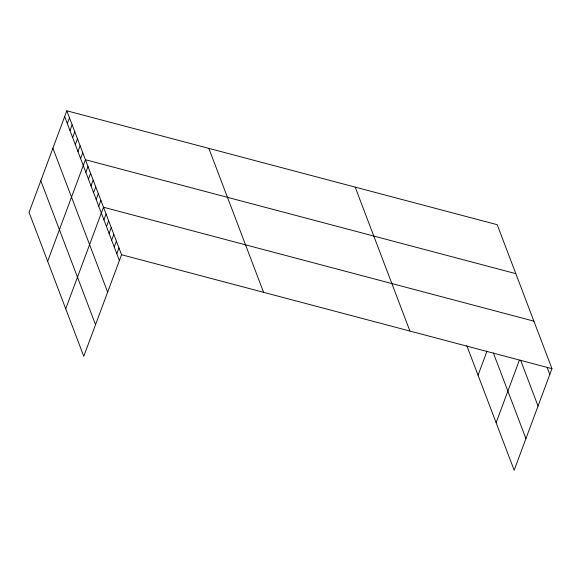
<?xml version="1.0" encoding="UTF-8"?>
<svg xmlns="http://www.w3.org/2000/svg" width="581" height="581" viewBox="0 0 581 581"><rect width="100%" height="100%" fill="white"/><g stroke="black" fill="none" stroke-linecap="round" stroke-linejoin="round"><path stroke-width="0.87" d="M66.822 110.789L29.05 212.348L83.78 356.291L121.552 254.732L66.822 110.789L497.22 224.709L551.95 368.652L514.178 470.211L466.833 345.688M67.323 123.579L69.48 117.783M69.981 130.572L72.138 124.777M72.64 137.566L74.796 131.764M75.298 144.553L77.455 138.757M77.956 151.547L80.113 145.751M80.614 158.54L82.771 152.738M47.657 261.29L85.429 159.731L515.826 273.651M85.85 172.317L88.007 166.515M88.435 179.101L90.592 173.305M91.014 185.884L93.171 180.088M93.592 192.674L95.749 186.871M96.177 199.457L98.327 193.662M98.755 206.24L100.912 200.445M65.718 308.794L103.491 207.235L533.888 321.148M103.912 219.814L106.069 214.019M106.497 226.597L108.654 220.802M109.075 233.388L111.232 227.592M111.654 240.171L113.811 234.375M114.232 246.961L116.389 241.159M116.817 253.744L118.974 247.949M478.054 375.21L487.023 351.091M496.116 422.707L519.378 360.176M121.552 254.732L551.95 368.652M547.215 367.657L549.793 374.447M520.627 360.242L538.042 406.046M493.356 352.936L525.936 438.604M355.187 187.118L409.917 331.054M208.848 148.387L263.585 292.323M64.665 116.592L119.395 260.528M52.915 148.191L107.645 292.134M40.801 180.749L95.538 324.692"/></g></svg>
